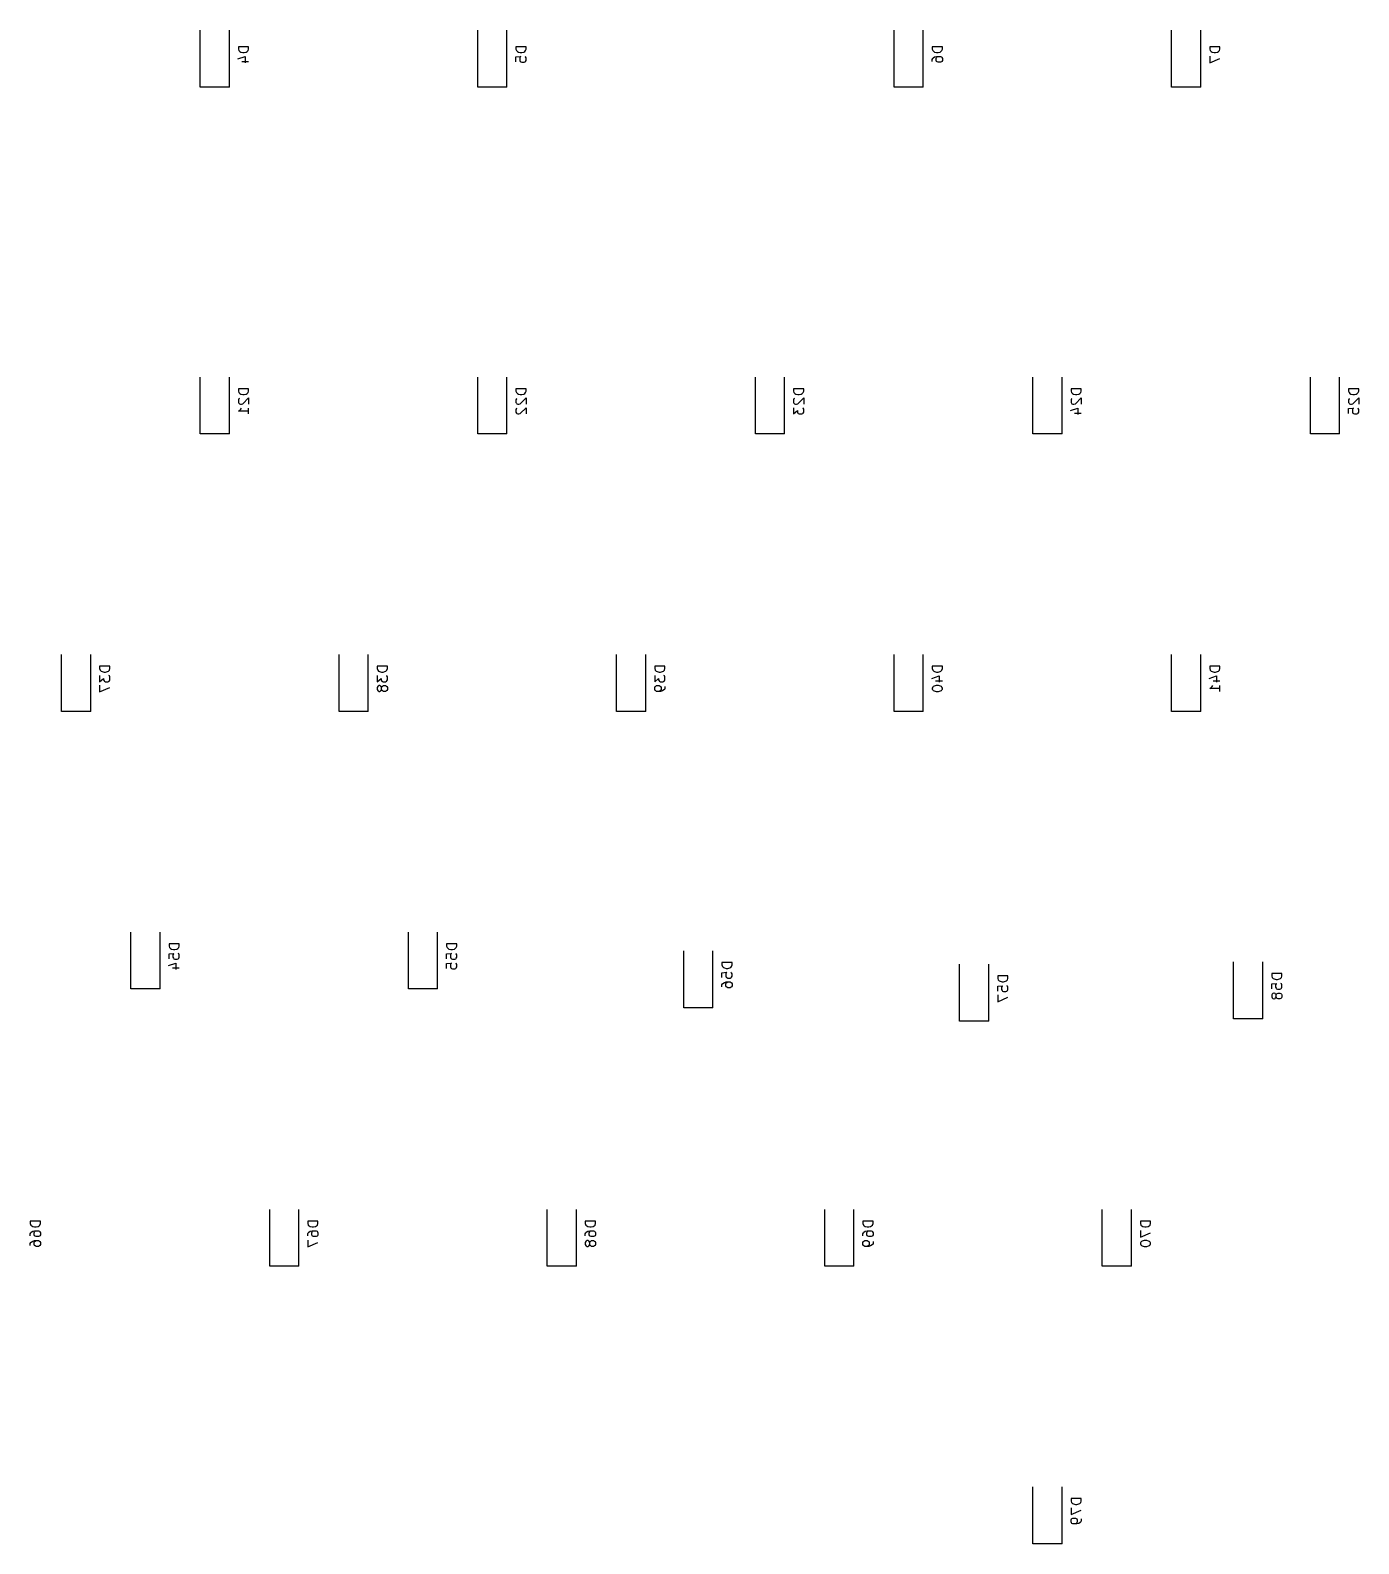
# Model space of a CAD drawing. Extents: x -20 to 349, y -102 to 34.
# Drawn here: x 72 to 163.2, y -102.3 to 1.6 of the extents above; entities that cross this region are included whole.
import ezdxf

# ---------------------------------------------------------------- set-up
doc = ezdxf.new("R2010")
doc.units = 0
doc.layers.add('BLACK', color=7, linetype='CONTINUOUS')

msp = doc.modelspace()

# ---------------------------------------------------------------- linework, layer by layer
at = {"layer": 'BLACK', "linetype": 'CONTINUOUS'}
for p, q in [((83.7, -2.25), (83.7, 1.65)), ((85.7, -2.25), (85.7, 1.65)), ((102.75, -2.25), (102.75, 1.65)), ((104.75, -2.25), (104.75, 1.65)), ((131.325, -2.25), (131.325, 1.65)), ((133.325, -2.25), (133.325, 1.65)), ((150.375, -2.25), (150.375, 1.65)), ((152.375, -2.25), (152.375, 1.65)), ((87.0167, 0.516666), (86.3167, 0.516666)), ((86.3167, 0.516666), (86.3167, 0.35)), ((86.3167, 0.35), (86.35, 0.25)), ((86.35, 0.25), (86.4167, 0.183333)), ((86.4167, 0.183333), (86.4833, 0.15)), ((86.4833, 0.15), (86.6167, 0.116666)), ((86.6167, 0.116666), (86.7167, 0.116666)), ((86.7167, 0.116666), (86.85, 0.15)), ((86.85, 0.15), (86.9167, 0.183333)), ((86.9167, 0.183333), (86.9833, 0.249999)), ((86.9833, 0.249999), (87.0167, 0.35)), ((87.0167, 0.35), (87.0167, 0.516666)), ((106.067, 0.516666), (105.367, 0.516666)), ((105.367, 0.516666), (105.367, 0.35)), ((105.367, 0.35), (105.4, 0.25)), ((105.4, 0.25), (105.467, 0.183333)), ((105.467, 0.183333), (105.533, 0.15)), ((105.533, 0.15), (105.667, 0.116666)), ((105.667, 0.116666), (105.767, 0.116666)), ((105.767, 0.116666), (105.9, 0.15)), ((105.9, 0.15), (105.967, 0.183333)), ((105.967, 0.183333), (106.033, 0.249999)), ((106.033, 0.249999), (106.067, 0.35)), ((106.067, 0.35), (106.067, 0.516666)), ((134.642, 0.516666), (133.942, 0.516666)), ((133.942, 0.516666), (133.942, 0.35)), ((133.942, 0.35), (133.975, 0.25)), ((133.975, 0.25), (134.042, 0.183333)), ((134.042, 0.183333), (134.108, 0.15)), ((134.108, 0.15), (134.242, 0.116666)), ((134.242, 0.116666), (134.342, 0.116666)), ((134.342, 0.116666), (134.475, 0.15)), ((134.475, 0.15), (134.542, 0.183333)), ((134.542, 0.183333), (134.608, 0.249999)), ((134.608, 0.249999), (134.642, 0.35)), ((134.642, 0.35), (134.642, 0.516666)), ((153.692, 0.516666), (152.992, 0.516666)), ((152.992, 0.516666), (152.992, 0.35)), ((152.992, 0.35), (153.025, 0.25)), ((153.025, 0.25), (153.092, 0.183333)), ((153.092, 0.183333), (153.158, 0.15)), ((153.158, 0.15), (153.292, 0.116666)), ((153.292, 0.116666), (153.392, 0.116666)), ((153.392, 0.116666), (153.525, 0.15)), ((153.525, 0.15), (153.592, 0.183333)), ((153.592, 0.183333), (153.658, 0.249999)), ((153.658, 0.249999), (153.692, 0.35)), ((153.692, 0.35), (153.692, 0.516666)), ((86.2833, -0.316666), (86.7833, -0.15)), ((86.55, -0.483333), (87.0167, -0.483333)), ((86.7833, -0.15), (86.7833, -0.583333)), ((105.367, -0.183333), (105.7, -0.15)), ((105.367, -0.516666), (105.367, -0.183333)), ((105.667, -0.183333), (105.633, -0.25)), ((105.633, -0.25), (105.633, -0.416666)), ((105.633, -0.416666), (105.667, -0.483333)), ((105.7, -0.15), (105.667, -0.183333)), ((105.667, -0.483333), (105.7, -0.516666)), ((105.7, -0.516666), (105.767, -0.55)), ((105.767, -0.55), (105.933, -0.55)), ((105.933, -0.55), (106, -0.516666)), ((106.033, -0.183333), (106, -0.15)), ((106, -0.516666), (106.033, -0.483333)), ((106.067, -0.25), (106.033, -0.183333)), ((106.033, -0.483333), (106.067, -0.416666)), ((106.067, -0.416666), (106.067, -0.25)), ((133.942, -0.35), (133.975, -0.283333)), ((133.942, -0.483333), (133.942, -0.35)), ((133.975, -0.283333), (134.008, -0.249999)), ((134.008, -0.249999), (134.108, -0.183333)), ((134.108, -0.183333), (134.242, -0.15)), ((134.208, -0.283333), (134.242, -0.216666)), ((134.208, -0.416666), (134.208, -0.283333)), ((134.242, -0.483333), (134.208, -0.416666)), ((134.242, -0.15), (134.508, -0.15)), ((134.242, -0.216666), (134.275, -0.183333)), ((134.275, -0.516666), (134.242, -0.483333)), ((134.275, -0.183333), (134.342, -0.15)), ((134.342, -0.55), (134.275, -0.516666)), ((134.508, -0.55), (134.342, -0.55)), ((134.508, -0.15), (134.575, -0.183333)), ((134.575, -0.516666), (134.508, -0.55)), ((134.575, -0.183333), (134.608, -0.216666)), ((134.608, -0.483333), (134.575, -0.516666)), ((134.608, -0.216666), (134.642, -0.283333)), ((134.642, -0.416666), (134.608, -0.483333)), ((134.642, -0.283333), (134.642, -0.416666)), ((152.992, -0.116666), (152.992, -0.583333)), ((152.992, -0.583333), (153.692, -0.283333)), ((85.7, -2.25), (83.7, -2.25)), ((104.75, -2.25), (102.75, -2.25)), ((133.325, -2.25), (131.325, -2.25)), ((152.375, -2.25), (150.375, -2.25)), ((83.7, -26.0625), (83.7, -22.1625)), ((85.7, -26.0625), (85.7, -22.1625)), ((102.75, -26.0625), (102.75, -22.1625)), ((104.75, -26.0625), (104.75, -22.1625)), ((121.8, -26.0625), (121.8, -22.1625)), ((123.8, -26.0625), (123.8, -22.1625)), ((140.85, -26.0625), (140.85, -22.1625)), ((142.85, -26.0625), (142.85, -22.1625)), ((159.9, -26.0625), (159.9, -22.1625)), ((161.9, -26.0625), (161.9, -22.1625)), ((87.0167, -22.9625), (86.3167, -22.9625)), ((86.3167, -22.9625), (86.3167, -23.1292)), ((86.3167, -23.1292), (86.35, -23.2292)), ((86.35, -23.6625), (86.3167, -23.7292)), ((86.3167, -23.7292), (86.3167, -23.8958)), ((86.3167, -23.8958), (86.35, -23.9625)), ((86.35, -23.2292), (86.4167, -23.2958)), ((86.3833, -23.6292), (86.35, -23.6625)), ((86.4167, -23.2958), (86.4833, -23.3292)), ((86.4833, -23.3292), (86.6167, -23.3625)), ((86.6167, -23.3625), (86.7167, -23.3625)), ((86.6167, -23.9958), (87.0167, -23.5958)), ((86.7167, -23.3625), (86.85, -23.3292)), ((86.85, -23.3292), (86.9167, -23.2958)), ((86.9167, -23.2958), (86.9833, -23.2292)), ((86.9833, -23.2292), (87.0167, -23.1292)), ((87.0167, -23.1292), (87.0167, -22.9625)), ((87.0167, -23.5958), (87.0167, -24.0292)), ((106.067, -22.9625), (105.367, -22.9625)), ((105.367, -22.9625), (105.367, -23.1292)), ((105.367, -23.1292), (105.4, -23.2292)), ((105.4, -23.6625), (105.367, -23.7292)), ((105.367, -23.7292), (105.367, -23.8958)), ((105.367, -23.8958), (105.4, -23.9625)), ((105.4, -23.2292), (105.467, -23.2958)), ((105.433, -23.6292), (105.4, -23.6625)), ((105.467, -23.2958), (105.533, -23.3292)), ((105.533, -23.3292), (105.667, -23.3625)), ((105.667, -23.3625), (105.767, -23.3625)), ((105.667, -23.9958), (106.067, -23.5958)), ((105.767, -23.3625), (105.9, -23.3292)), ((105.9, -23.3292), (105.967, -23.2958)), ((105.967, -23.2958), (106.033, -23.2292)), ((106.033, -23.2292), (106.067, -23.1292)), ((106.067, -23.1292), (106.067, -22.9625)), ((106.067, -23.5958), (106.067, -24.0292)), ((125.117, -22.9625), (124.417, -22.9625)), ((124.417, -22.9625), (124.417, -23.1292)), ((124.417, -23.1292), (124.45, -23.2292)), ((124.45, -23.6625), (124.417, -23.7292)), ((124.417, -23.7292), (124.417, -23.8958)), ((124.417, -23.8958), (124.45, -23.9625)), ((124.45, -23.2292), (124.517, -23.2958)), ((124.483, -23.6292), (124.45, -23.6625)), ((124.517, -23.2958), (124.583, -23.3292)), ((124.583, -23.3292), (124.717, -23.3625)), ((124.717, -23.3625), (124.817, -23.3625)), ((124.717, -23.9958), (125.117, -23.5958)), ((124.817, -23.3625), (124.95, -23.3292)), ((124.95, -23.3292), (125.017, -23.2958)), ((125.017, -23.2958), (125.083, -23.2292)), ((125.083, -23.2292), (125.117, -23.1292)), ((125.117, -23.1292), (125.117, -22.9625)), ((125.117, -23.5958), (125.117, -24.0292)), ((144.167, -22.9625), (143.467, -22.9625)), ((143.467, -22.9625), (143.467, -23.1292)), ((143.467, -23.1292), (143.5, -23.2292)), ((143.5, -23.6625), (143.467, -23.7292)), ((143.467, -23.7292), (143.467, -23.8958)), ((143.467, -23.8958), (143.5, -23.9625)), ((143.5, -23.2292), (143.567, -23.2958)), ((143.533, -23.6292), (143.5, -23.6625)), ((143.567, -23.2958), (143.633, -23.3292)), ((143.633, -23.3292), (143.767, -23.3625)), ((143.767, -23.3625), (143.867, -23.3625)), ((143.767, -23.9958), (144.167, -23.5958)), ((143.867, -23.3625), (144, -23.3292)), ((144, -23.3292), (144.067, -23.2958)), ((144.067, -23.2958), (144.133, -23.2292)), ((144.133, -23.2292), (144.167, -23.1292)), ((144.167, -23.1292), (144.167, -22.9625)), ((144.167, -23.5958), (144.167, -24.0292)), ((163.217, -22.9625), (162.517, -22.9625)), ((162.517, -22.9625), (162.517, -23.1292)), ((162.517, -23.1292), (162.55, -23.2292)), ((162.55, -23.6625), (162.517, -23.7292)), ((162.517, -23.7292), (162.517, -23.8958)), ((162.517, -23.8958), (162.55, -23.9625)), ((162.55, -23.2292), (162.617, -23.2958)), ((162.583, -23.6292), (162.55, -23.6625)), ((162.617, -23.2958), (162.683, -23.3292)), ((162.683, -23.3292), (162.817, -23.3625)), ((162.817, -23.3625), (162.917, -23.3625)), ((162.817, -23.9958), (163.217, -23.5958)), ((162.917, -23.3625), (163.05, -23.3292)), ((163.05, -23.3292), (163.117, -23.2958)), ((163.117, -23.2958), (163.183, -23.2292)), ((163.183, -23.2292), (163.217, -23.1292)), ((163.217, -23.1292), (163.217, -22.9625)), ((163.217, -23.5958), (163.217, -24.0292)), ((86.3167, -24.4958), (86.4167, -24.4292)), ((87.0167, -24.4958), (86.3167, -24.4958)), ((86.35, -23.9625), (86.3833, -23.9958)), ((86.3833, -23.9958), (86.45, -24.0292)), ((86.4167, -24.4292), (86.4833, -24.3625)), ((86.45, -24.0292), (86.5167, -24.0292)), ((86.4833, -24.3625), (86.5167, -24.2958)), ((86.5167, -24.0292), (86.6167, -23.9958)), ((87.0167, -24.6958), (87.0167, -24.2958)), ((105.4, -24.3292), (105.367, -24.3958)), ((105.367, -24.3958), (105.367, -24.5625)), ((105.367, -24.5625), (105.4, -24.6292)), ((105.4, -23.9625), (105.433, -23.9958)), ((105.433, -24.2958), (105.4, -24.3292)), ((105.4, -24.6292), (105.433, -24.6625)), ((105.433, -23.9958), (105.5, -24.0292)), ((105.433, -24.6625), (105.5, -24.6958)), ((105.5, -24.0292), (105.567, -24.0292)), ((105.5, -24.6958), (105.567, -24.6958)), ((105.567, -24.0292), (105.667, -23.9958)), ((105.567, -24.6958), (105.667, -24.6625)), ((105.667, -24.6625), (106.067, -24.2625)), ((106.067, -24.2625), (106.067, -24.6958)), ((124.417, -24.2625), (124.417, -24.6958)), ((124.417, -24.6958), (124.683, -24.4625)), ((124.45, -23.9625), (124.483, -23.9958)), ((124.483, -23.9958), (124.55, -24.0292)), ((124.55, -24.0292), (124.617, -24.0292)), ((124.617, -24.0292), (124.717, -23.9958)), ((124.683, -24.4625), (124.683, -24.5625)), ((124.683, -24.5625), (124.717, -24.6292)), ((124.717, -24.6292), (124.75, -24.6625)), ((124.75, -24.6625), (124.817, -24.6958)), ((124.817, -24.6958), (124.983, -24.6958)), ((124.983, -24.6958), (125.05, -24.6625)), ((125.083, -24.2958), (125.05, -24.2625)), ((125.05, -24.6625), (125.083, -24.6292)), ((125.117, -24.3625), (125.083, -24.2958)), ((125.083, -24.6292), (125.117, -24.5625)), ((125.117, -24.5625), (125.117, -24.3625)), ((143.433, -24.4625), (143.933, -24.2958)), ((143.5, -23.9625), (143.533, -23.9958)), ((143.533, -23.9958), (143.6, -24.0292)), ((143.6, -24.0292), (143.667, -24.0292)), ((143.667, -24.0292), (143.767, -23.9958)), ((143.7, -24.6292), (144.167, -24.6292)), ((143.933, -24.2958), (143.933, -24.7292)), ((162.517, -24.3292), (162.85, -24.2958)), ((162.517, -24.6625), (162.517, -24.3292)), ((162.55, -23.9625), (162.583, -23.9958)), ((162.583, -23.9958), (162.65, -24.0292)), ((162.65, -24.0292), (162.717, -24.0292)), ((162.717, -24.0292), (162.817, -23.9958)), ((162.817, -24.3292), (162.783, -24.3958)), ((162.783, -24.3958), (162.783, -24.5625)), ((162.783, -24.5625), (162.817, -24.6292)), ((162.85, -24.2958), (162.817, -24.3292)), ((162.817, -24.6292), (162.85, -24.6625)), ((162.85, -24.6625), (162.917, -24.6958)), ((162.917, -24.6958), (163.083, -24.6958)), ((163.083, -24.6958), (163.15, -24.6625)), ((163.183, -24.3292), (163.15, -24.2958)), ((163.15, -24.6625), (163.183, -24.6292)), ((163.217, -24.3958), (163.183, -24.3292)), ((163.183, -24.6292), (163.217, -24.5625)), ((163.217, -24.5625), (163.217, -24.3958)), ((85.7, -26.0625), (83.7, -26.0625)), ((104.75, -26.0625), (102.75, -26.0625)), ((123.8, -26.0625), (121.8, -26.0625)), ((142.85, -26.0625), (140.85, -26.0625)), ((161.9, -26.0625), (159.9, -26.0625)), ((74.175, -45.1125), (74.175, -41.2125)), ((76.175, -45.1125), (76.175, -41.2125)), ((93.225, -45.1125), (93.225, -41.2125)), ((95.225, -45.1125), (95.225, -41.2125)), ((112.275, -45.1125), (112.275, -41.2125)), ((114.275, -45.1125), (114.275, -41.2125)), ((131.325, -45.1125), (131.325, -41.2125)), ((133.325, -45.1125), (133.325, -41.2125)), ((150.375, -45.1125), (150.375, -41.2125)), ((152.375, -45.1125), (152.375, -41.2125)), ((77.4917, -42.0125), (76.7917, -42.0125)), ((76.7917, -42.0125), (76.7917, -42.1792)), ((76.7917, -42.1792), (76.825, -42.2792)), ((76.825, -42.2792), (76.8917, -42.3458)), ((76.8917, -42.3458), (76.9583, -42.3792)), ((76.9583, -42.3792), (77.0917, -42.4125)), ((77.0917, -42.4125), (77.1917, -42.4125)), ((77.1917, -42.4125), (77.325, -42.3792)), ((77.325, -42.3792), (77.3917, -42.3458)), ((77.3917, -42.3458), (77.4583, -42.2792)), ((77.4583, -42.2792), (77.4917, -42.1792)), ((77.4917, -42.1792), (77.4917, -42.0125)), ((96.5417, -42.0125), (95.8417, -42.0125)), ((95.8417, -42.0125), (95.8417, -42.1792)), ((95.8417, -42.1792), (95.875, -42.2792)), ((95.875, -42.2792), (95.9417, -42.3458)), ((95.9417, -42.3458), (96.0083, -42.3792)), ((96.0083, -42.3792), (96.1417, -42.4125)), ((96.1417, -42.4125), (96.2417, -42.4125)), ((96.2417, -42.4125), (96.375, -42.3792)), ((96.375, -42.3792), (96.4417, -42.3458)), ((96.4417, -42.3458), (96.5083, -42.2792)), ((96.5083, -42.2792), (96.5417, -42.1792)), ((96.5417, -42.1792), (96.5417, -42.0125)), ((115.592, -42.0125), (114.892, -42.0125)), ((114.892, -42.0125), (114.892, -42.1792)), ((114.892, -42.1792), (114.925, -42.2792)), ((114.925, -42.2792), (114.992, -42.3458)), ((114.992, -42.3458), (115.058, -42.3792)), ((115.058, -42.3792), (115.192, -42.4125)), ((115.192, -42.4125), (115.292, -42.4125)), ((115.292, -42.4125), (115.425, -42.3792)), ((115.425, -42.3792), (115.492, -42.3458)), ((115.492, -42.3458), (115.558, -42.2792)), ((115.558, -42.2792), (115.592, -42.1792)), ((115.592, -42.1792), (115.592, -42.0125)), ((134.642, -42.0125), (133.942, -42.0125)), ((133.942, -42.0125), (133.942, -42.1792)), ((133.942, -42.1792), (133.975, -42.2792)), ((133.975, -42.2792), (134.042, -42.3458)), ((134.042, -42.3458), (134.108, -42.3792)), ((134.108, -42.3792), (134.242, -42.4125)), ((134.242, -42.4125), (134.342, -42.4125)), ((134.342, -42.4125), (134.475, -42.3792)), ((134.475, -42.3792), (134.542, -42.3458)), ((134.542, -42.3458), (134.608, -42.2792)), ((134.608, -42.2792), (134.642, -42.1792)), ((134.642, -42.1792), (134.642, -42.0125)), ((153.692, -42.0125), (152.992, -42.0125)), ((152.992, -42.0125), (152.992, -42.1792)), ((152.992, -42.1792), (153.025, -42.2792)), ((153.025, -42.2792), (153.092, -42.3458)), ((153.092, -42.3458), (153.158, -42.3792)), ((153.158, -42.3792), (153.292, -42.4125)), ((153.292, -42.4125), (153.392, -42.4125)), ((153.392, -42.4125), (153.525, -42.3792)), ((153.525, -42.3792), (153.592, -42.3458)), ((153.592, -42.3458), (153.658, -42.2792)), ((153.658, -42.2792), (153.692, -42.1792)), ((153.692, -42.1792), (153.692, -42.0125)), ((76.7917, -42.6458), (76.7917, -43.0792)), ((76.7917, -43.0792), (77.0583, -42.8458)), ((76.7917, -43.3125), (76.7917, -43.7792)), ((76.7917, -43.7792), (77.4917, -43.4792)), ((77.0583, -42.8458), (77.0583, -42.9458)), ((77.0583, -42.9458), (77.0917, -43.0125)), ((77.0917, -43.0125), (77.125, -43.0458)), ((77.125, -43.0458), (77.1917, -43.0792)), ((77.1917, -43.0792), (77.3583, -43.0792)), ((77.3583, -43.0792), (77.425, -43.0458)), ((77.4583, -42.6792), (77.425, -42.6458)), ((77.425, -43.0458), (77.4583, -43.0125)), ((77.4917, -42.7458), (77.4583, -42.6792)), ((77.4583, -43.0125), (77.4917, -42.9458)), ((77.4917, -42.9458), (77.4917, -42.7458)), ((95.8417, -42.6458), (95.8417, -43.0792)), ((95.8417, -43.0792), (96.1083, -42.8458)), ((95.875, -43.4125), (95.8417, -43.4792)), ((95.8417, -43.4792), (95.8417, -43.6125)), ((95.8417, -43.6125), (95.875, -43.6792)), ((95.9083, -43.3792), (95.875, -43.4125)), ((95.975, -43.3458), (95.9083, -43.3792)), ((96.0083, -43.3458), (95.975, -43.3458)), ((96.075, -43.3792), (96.0083, -43.3458)), ((96.1083, -43.4125), (96.075, -43.3792)), ((96.1083, -42.8458), (96.1083, -42.9458)), ((96.1083, -42.9458), (96.1417, -43.0125)), ((96.1417, -43.4792), (96.1083, -43.4125)), ((96.1083, -43.6792), (96.1417, -43.6125)), ((96.1417, -43.0125), (96.175, -43.0458)), ((96.1417, -43.4792), (96.175, -43.4125)), ((96.1417, -43.6125), (96.1417, -43.4792)), ((96.175, -43.6792), (96.1417, -43.6125)), ((96.175, -43.0458), (96.2417, -43.0792)), ((96.175, -43.4125), (96.2083, -43.3792)), ((96.2083, -43.3792), (96.275, -43.3458)), ((96.2417, -43.0792), (96.4083, -43.0792)), ((96.275, -43.3458), (96.4083, -43.3458)), ((96.4083, -43.0792), (96.475, -43.0458)), ((96.4083, -43.3458), (96.475, -43.3792)), ((96.5083, -42.6792), (96.475, -42.6458)), ((96.475, -43.0458), (96.5083, -43.0125)), ((96.475, -43.3792), (96.5083, -43.4125)), ((96.5417, -42.7458), (96.5083, -42.6792)), ((96.5083, -43.0125), (96.5417, -42.9458)), ((96.5083, -43.4125), (96.5417, -43.4792)), ((96.5417, -43.6125), (96.5083, -43.6792)), ((96.5417, -42.9458), (96.5417, -42.7458)), ((96.5417, -43.4792), (96.5417, -43.6125)), ((114.892, -42.6458), (114.892, -43.0792)), ((114.892, -43.0792), (115.158, -42.8458)), ((114.892, -43.4792), (114.925, -43.4125)), ((114.892, -43.6125), (114.892, -43.4792)), ((114.925, -43.6792), (114.892, -43.6125)), ((114.925, -43.4125), (114.958, -43.3792)), ((114.958, -43.3792), (115.025, -43.3458)), ((115.025, -43.3458), (115.192, -43.3458)), ((115.158, -42.8458), (115.158, -42.9458)), ((115.158, -42.9458), (115.192, -43.0125)), ((115.192, -43.0125), (115.225, -43.0458)), ((115.192, -43.3458), (115.258, -43.3792)), ((115.225, -43.0458), (115.292, -43.0792)), ((115.258, -43.3792), (115.292, -43.4125)), ((115.292, -43.0792), (115.458, -43.0792)), ((115.292, -43.4125), (115.325, -43.4792)), ((115.325, -43.6125), (115.292, -43.6792)), ((115.325, -43.4792), (115.325, -43.6125)), ((115.458, -43.0792), (115.525, -43.0458)), ((115.558, -42.6792), (115.525, -42.6458)), ((115.525, -43.0458), (115.558, -43.0125)), ((115.558, -43.6125), (115.525, -43.6458)), ((115.592, -42.7458), (115.558, -42.6792)), ((115.558, -43.0125), (115.592, -42.9458)), ((115.592, -43.5458), (115.558, -43.6125)), ((115.592, -42.9458), (115.592, -42.7458)), ((115.592, -43.4125), (115.592, -43.5458)), ((133.908, -42.8458), (134.408, -42.6792)), ((133.975, -43.4458), (133.942, -43.5125)), ((133.942, -43.5125), (133.942, -43.5792)), ((133.942, -43.5792), (133.975, -43.6458)), ((134.008, -43.4125), (133.975, -43.4458)), ((134.075, -43.3792), (134.008, -43.4125)), ((134.208, -43.3458), (134.075, -43.3792)), ((134.175, -43.0125), (134.642, -43.0125)), ((134.375, -43.3458), (134.208, -43.3458)), ((134.508, -43.3792), (134.375, -43.3458)), ((134.408, -42.6792), (134.408, -43.1125)), ((134.575, -43.4125), (134.508, -43.3792)), ((134.608, -43.4458), (134.575, -43.4125)), ((134.642, -43.5125), (134.608, -43.4458)), ((134.608, -43.6458), (134.642, -43.5792)), ((134.642, -43.5792), (134.642, -43.5125)), ((152.958, -42.8458), (153.458, -42.6792)), ((152.992, -43.5458), (153.092, -43.4792)), ((153.692, -43.5458), (152.992, -43.5458)), ((153.092, -43.4792), (153.158, -43.4125)), ((153.158, -43.4125), (153.192, -43.3458)), ((153.225, -43.0125), (153.692, -43.0125)), ((153.458, -42.6792), (153.458, -43.1125)), ((153.692, -43.7458), (153.692, -43.3458)), ((95.875, -43.6792), (95.9083, -43.7125)), ((95.9083, -43.7125), (95.975, -43.7458)), ((95.975, -43.7458), (96.0083, -43.7458)), ((96.0083, -43.7458), (96.075, -43.7125)), ((96.075, -43.7125), (96.1083, -43.6792)), ((96.2083, -43.7125), (96.175, -43.6792)), ((96.275, -43.7458), (96.2083, -43.7125)), ((96.4083, -43.7458), (96.275, -43.7458)), ((96.475, -43.7125), (96.4083, -43.7458)), ((96.5083, -43.6792), (96.475, -43.7125)), ((114.958, -43.7125), (114.925, -43.6792)), ((115.025, -43.7458), (114.958, -43.7125)), ((115.292, -43.7458), (115.025, -43.7458)), ((115.258, -43.7125), (115.192, -43.7458)), ((115.292, -43.6792), (115.258, -43.7125)), ((115.425, -43.7125), (115.292, -43.7458)), ((115.525, -43.6458), (115.425, -43.7125)), ((133.975, -43.6458), (134.008, -43.6792)), ((134.008, -43.6792), (134.075, -43.7125)), ((134.075, -43.7125), (134.208, -43.7458)), ((134.208, -43.7458), (134.375, -43.7458)), ((134.375, -43.7458), (134.508, -43.7125)), ((134.508, -43.7125), (134.575, -43.6792)), ((134.575, -43.6792), (134.608, -43.6458)), ((76.175, -45.1125), (74.175, -45.1125)), ((95.225, -45.1125), (93.225, -45.1125)), ((114.275, -45.1125), (112.275, -45.1125)), ((133.325, -45.1125), (131.325, -45.1125)), ((152.375, -45.1125), (150.375, -45.1125)), ((78.9375, -64.1625), (78.9375, -60.2625)), ((80.9375, -64.1625), (80.9375, -60.2625)), ((97.9875, -64.1625), (97.9875, -60.2625)), ((99.9875, -64.1625), (99.9875, -60.2625)), ((82.2542, -61.0625), (81.5542, -61.0625)), ((81.5542, -61.0625), (81.5542, -61.2292)), ((81.5542, -61.2292), (81.5875, -61.3292)), ((82.2208, -61.3292), (82.2542, -61.2292)), ((82.2542, -61.2292), (82.2542, -61.0625)), ((101.304, -61.0625), (100.604, -61.0625)), ((100.604, -61.0625), (100.604, -61.2292)), ((100.604, -61.2292), (100.638, -61.3292)), ((101.271, -61.3292), (101.304, -61.2292)), ((101.304, -61.2292), (101.304, -61.0625)), ((81.5542, -61.7625), (81.8875, -61.7292)), ((81.5542, -62.0958), (81.5542, -61.7625)), ((81.5875, -61.3292), (81.6542, -61.3958)), ((81.6542, -61.3958), (81.7208, -61.4292)), ((81.7208, -61.4292), (81.8542, -61.4625)), ((81.8542, -61.7625), (81.8208, -61.8292)), ((81.8208, -61.8292), (81.8208, -61.9958)), ((81.8208, -61.9958), (81.8542, -62.0625)), ((81.8542, -61.4625), (81.9542, -61.4625)), ((81.8875, -61.7292), (81.8542, -61.7625)), ((81.8542, -62.0625), (81.8875, -62.0958)), ((81.8875, -62.0958), (81.9542, -62.1292)), ((81.9542, -61.4625), (82.0875, -61.4292)), ((81.9542, -62.1292), (82.1208, -62.1292)), ((82.0875, -61.4292), (82.1542, -61.3958)), ((82.1208, -62.1292), (82.1875, -62.0958)), ((82.1542, -61.3958), (82.2208, -61.3292)), ((82.2208, -61.7625), (82.1875, -61.7292)), ((82.1875, -62.0958), (82.2208, -62.0625)), ((82.2542, -61.8292), (82.2208, -61.7625)), ((82.2208, -62.0625), (82.2542, -61.9958)), ((82.2542, -61.9958), (82.2542, -61.8292)), ((100.604, -61.7625), (100.938, -61.7292)), ((100.604, -62.0958), (100.604, -61.7625)), ((100.638, -61.3292), (100.704, -61.3958)), ((100.704, -61.3958), (100.771, -61.4292)), ((100.771, -61.4292), (100.904, -61.4625)), ((100.904, -61.7625), (100.871, -61.8292)), ((100.871, -61.8292), (100.871, -61.9958)), ((100.871, -61.9958), (100.904, -62.0625)), ((100.904, -61.4625), (101.004, -61.4625)), ((100.938, -61.7292), (100.904, -61.7625)), ((100.904, -62.0625), (100.938, -62.0958)), ((100.938, -62.0958), (101.004, -62.1292)), ((101.004, -61.4625), (101.138, -61.4292)), ((101.004, -62.1292), (101.171, -62.1292)), ((101.138, -61.4292), (101.204, -61.3958)), ((101.171, -62.1292), (101.238, -62.0958)), ((101.204, -61.3958), (101.271, -61.3292)), ((101.271, -61.7625), (101.238, -61.7292)), ((101.238, -62.0958), (101.271, -62.0625)), ((101.304, -61.8292), (101.271, -61.7625)), ((101.271, -62.0625), (101.304, -61.9958)), ((101.304, -61.9958), (101.304, -61.8292)), ((116.89, -65.46), (116.89, -61.56)), ((118.89, -65.46), (118.89, -61.56)), ((154.63, -66.22), (154.63, -62.32)), ((156.63, -66.22), (156.63, -62.32)), ((81.5208, -62.5625), (82.0208, -62.3958)), ((81.7875, -62.7292), (82.2542, -62.7292)), ((82.0208, -62.3958), (82.0208, -62.8292)), ((100.604, -62.4292), (100.938, -62.3958)), ((100.604, -62.7625), (100.604, -62.4292)), ((100.904, -62.4292), (100.871, -62.4958)), ((100.871, -62.4958), (100.871, -62.6625)), ((100.871, -62.6625), (100.904, -62.7292)), ((100.938, -62.3958), (100.904, -62.4292)), ((100.904, -62.7292), (100.938, -62.7625)), ((100.938, -62.7625), (101.004, -62.7958)), ((101.004, -62.7958), (101.171, -62.7958)), ((101.171, -62.7958), (101.238, -62.7625)), ((101.271, -62.4292), (101.238, -62.3958)), ((101.238, -62.7625), (101.271, -62.7292)), ((101.304, -62.4958), (101.271, -62.4292)), ((101.271, -62.7292), (101.304, -62.6625)), ((101.304, -62.6625), (101.304, -62.4958)), ((120.207, -62.36), (119.507, -62.36)), ((119.507, -62.36), (119.507, -62.5267)), ((119.507, -62.5267), (119.54, -62.6267)), ((119.507, -63.06), (119.84, -63.0267)), ((119.507, -63.3933), (119.507, -63.06)), ((119.54, -62.6267), (119.607, -62.6933)), ((119.607, -62.6933), (119.673, -62.7267)), ((119.673, -62.7267), (119.807, -62.76)), ((119.807, -63.06), (119.773, -63.1267)), ((119.773, -63.1267), (119.773, -63.2933)), ((119.773, -63.2933), (119.807, -63.36)), ((119.807, -62.76), (119.907, -62.76)), ((119.84, -63.0267), (119.807, -63.06)), ((119.807, -63.36), (119.84, -63.3933)), ((119.907, -62.76), (120.04, -62.7267)), ((120.04, -62.7267), (120.107, -62.6933)), ((120.107, -62.6933), (120.173, -62.6267)), ((120.173, -63.06), (120.14, -63.0267)), ((120.14, -63.3933), (120.173, -63.36)), ((120.173, -62.6267), (120.207, -62.5267)), ((120.207, -63.1267), (120.173, -63.06)), ((120.173, -63.36), (120.207, -63.2933)), ((120.207, -62.5267), (120.207, -62.36)), ((120.207, -63.2933), (120.207, -63.1267)), ((135.82, -66.38), (135.82, -62.48)), ((137.82, -66.38), (137.82, -62.48)), ((139.137, -63.28), (138.437, -63.28)), ((138.437, -63.28), (138.437, -63.4467)), ((139.137, -63.4467), (139.137, -63.28)), ((157.947, -63.12), (157.247, -63.12)), ((157.247, -63.12), (157.247, -63.2867)), ((157.247, -63.2867), (157.28, -63.3867)), ((157.913, -63.3867), (157.947, -63.2867)), ((157.947, -63.2867), (157.947, -63.12)), ((80.9375, -64.1625), (78.9375, -64.1625)), ((99.9875, -64.1625), (97.9875, -64.1625)), ((119.507, -63.8933), (119.54, -63.8267)), ((119.507, -64.0267), (119.507, -63.8933)), ((119.54, -63.8267), (119.573, -63.7933)), ((119.573, -63.7933), (119.673, -63.7267)), ((119.673, -63.7267), (119.807, -63.6933)), ((119.773, -63.8267), (119.807, -63.76)), ((119.773, -63.96), (119.773, -63.8267)), ((119.807, -64.0267), (119.773, -63.96)), ((119.807, -63.6933), (120.073, -63.6933)), ((119.807, -63.76), (119.84, -63.7267)), ((119.84, -64.06), (119.807, -64.0267)), ((119.84, -63.3933), (119.907, -63.4267)), ((119.84, -63.7267), (119.907, -63.6933)), ((119.907, -64.0933), (119.84, -64.06)), ((119.907, -63.4267), (120.073, -63.4267)), ((120.073, -64.0933), (119.907, -64.0933)), ((120.073, -63.4267), (120.14, -63.3933)), ((120.073, -63.6933), (120.14, -63.7267)), ((120.14, -64.06), (120.073, -64.0933)), ((120.14, -63.7267), (120.173, -63.76)), ((120.173, -64.0267), (120.14, -64.06)), ((120.173, -63.76), (120.207, -63.8267)), ((120.207, -63.96), (120.173, -64.0267)), ((120.207, -63.8267), (120.207, -63.96)), ((138.437, -63.4467), (138.47, -63.5467)), ((138.437, -63.98), (138.77, -63.9467)), ((138.437, -64.3133), (138.437, -63.98)), ((138.47, -63.5467), (138.537, -63.6133)), ((138.537, -63.6133), (138.603, -63.6467)), ((138.603, -63.6467), (138.737, -63.68)), ((138.737, -63.98), (138.703, -64.0467)), ((138.703, -64.0467), (138.703, -64.2133)), ((138.703, -64.2133), (138.737, -64.28)), ((138.737, -63.68), (138.837, -63.68)), ((138.77, -63.9467), (138.737, -63.98)), ((138.737, -64.28), (138.77, -64.3133)), ((138.77, -64.3133), (138.837, -64.3467)), ((138.837, -63.68), (138.97, -63.6467)), ((138.837, -64.3467), (139.003, -64.3467)), ((138.97, -63.6467), (139.037, -63.6133)), ((139.003, -64.3467), (139.07, -64.3133)), ((139.037, -63.6133), (139.103, -63.5467)), ((139.103, -63.98), (139.07, -63.9467)), ((139.07, -64.3133), (139.103, -64.28)), ((139.103, -63.5467), (139.137, -63.4467)), ((139.137, -64.0467), (139.103, -63.98)), ((139.103, -64.28), (139.137, -64.2133)), ((139.137, -64.2133), (139.137, -64.0467)), ((157.247, -63.82), (157.58, -63.7867)), ((157.247, -64.1533), (157.247, -63.82)), ((157.28, -63.3867), (157.347, -63.4533)), ((157.347, -63.4533), (157.413, -63.4867)), ((157.413, -63.4867), (157.547, -63.52)), ((157.547, -63.82), (157.513, -63.8867)), ((157.513, -63.8867), (157.513, -64.0533)), ((157.513, -64.0533), (157.547, -64.12)), ((157.547, -63.52), (157.647, -63.52)), ((157.58, -63.7867), (157.547, -63.82)), ((157.547, -64.12), (157.58, -64.1533)), ((157.58, -64.1533), (157.647, -64.1867)), ((157.647, -63.52), (157.78, -63.4867)), ((157.647, -64.1867), (157.813, -64.1867)), ((157.78, -63.4867), (157.847, -63.4533)), ((157.813, -64.1867), (157.88, -64.1533)), ((157.847, -63.4533), (157.913, -63.3867)), ((157.913, -63.82), (157.88, -63.7867)), ((157.88, -64.1533), (157.913, -64.12)), ((157.947, -63.8867), (157.913, -63.82)), ((157.913, -64.12), (157.947, -64.0533)), ((157.947, -64.0533), (157.947, -63.8867)), ((118.89, -65.46), (116.89, -65.46)), ((138.437, -64.58), (138.437, -65.0467)), ((138.437, -65.0467), (139.137, -64.7467)), ((157.28, -64.52), (157.247, -64.5867)), ((157.247, -64.5867), (157.247, -64.72)), ((157.247, -64.72), (157.28, -64.7867)), ((157.313, -64.4867), (157.28, -64.52)), ((157.28, -64.7867), (157.313, -64.82)), ((157.38, -64.4533), (157.313, -64.4867)), ((157.313, -64.82), (157.38, -64.8533)), ((157.413, -64.4533), (157.38, -64.4533)), ((157.38, -64.8533), (157.413, -64.8533)), ((157.48, -64.4867), (157.413, -64.4533)), ((157.413, -64.8533), (157.48, -64.82)), ((157.513, -64.52), (157.48, -64.4867)), ((157.48, -64.82), (157.513, -64.7867)), ((157.547, -64.5867), (157.513, -64.52)), ((157.513, -64.7867), (157.547, -64.72)), ((157.547, -64.5867), (157.58, -64.52)), ((157.547, -64.72), (157.547, -64.5867)), ((157.58, -64.7867), (157.547, -64.72)), ((157.58, -64.52), (157.613, -64.4867)), ((157.613, -64.82), (157.58, -64.7867)), ((157.613, -64.4867), (157.68, -64.4533)), ((157.68, -64.8533), (157.613, -64.82)), ((157.68, -64.4533), (157.813, -64.4533)), ((157.813, -64.8533), (157.68, -64.8533)), ((157.813, -64.4533), (157.88, -64.4867)), ((157.88, -64.82), (157.813, -64.8533)), ((157.88, -64.4867), (157.913, -64.52)), ((157.913, -64.7867), (157.88, -64.82)), ((157.913, -64.52), (157.947, -64.5867)), ((157.947, -64.72), (157.913, -64.7867)), ((157.947, -64.5867), (157.947, -64.72)), ((137.82, -66.38), (135.82, -66.38)), ((156.63, -66.22), (154.63, -66.22)), ((88.4625, -83.2125), (88.4625, -79.3125)), ((90.4625, -83.2125), (90.4625, -79.3125)), ((107.512, -83.2125), (107.512, -79.3125)), ((109.512, -83.2125), (109.512, -79.3125)), ((126.562, -83.2125), (126.562, -79.3125)), ((128.562, -83.2125), (128.562, -79.3125)), ((145.612, -83.2125), (145.612, -79.3125)), ((147.612, -83.2125), (147.612, -79.3125)), ((72.7292, -80.1125), (72.0292, -80.1125)), ((72.0292, -80.1125), (72.0292, -80.2792)), ((72.0292, -80.2792), (72.0625, -80.3792)), ((72.0292, -80.9792), (72.0625, -80.9125)), ((72.0292, -81.1125), (72.0292, -80.9792)), ((72.0625, -80.3792), (72.1292, -80.4458)), ((72.0625, -80.9125), (72.0958, -80.8792)), ((72.0958, -80.8792), (72.1958, -80.8125)), ((72.1292, -80.4458), (72.1958, -80.4792)), ((72.1958, -80.4792), (72.3292, -80.5125)), ((72.1958, -80.8125), (72.3292, -80.7792)), ((72.2958, -80.9125), (72.3292, -80.8458)), ((72.2958, -81.0458), (72.2958, -80.9125)), ((72.3292, -81.1125), (72.2958, -81.0458)), ((72.3292, -80.5125), (72.4292, -80.5125)), ((72.3292, -80.7792), (72.5958, -80.7792)), ((72.3292, -80.8458), (72.3625, -80.8125)), ((72.3625, -80.8125), (72.4292, -80.7792)), ((72.4292, -80.5125), (72.5625, -80.4792)), ((72.5625, -80.4792), (72.6292, -80.4458)), ((72.5958, -80.7792), (72.6625, -80.8125)), ((72.6292, -80.4458), (72.6958, -80.3792)), ((72.6625, -80.8125), (72.6958, -80.8458)), ((72.6958, -80.3792), (72.7292, -80.2792)), ((72.6958, -80.8458), (72.7292, -80.9125)), ((72.7292, -81.0458), (72.6958, -81.1125)), ((72.7292, -80.2792), (72.7292, -80.1125)), ((72.7292, -80.9125), (72.7292, -81.0458)), ((91.7792, -80.1125), (91.0792, -80.1125)), ((91.0792, -80.1125), (91.0792, -80.2792)), ((91.0792, -80.2792), (91.1125, -80.3792)), ((91.0792, -80.9792), (91.1125, -80.9125)), ((91.0792, -81.1125), (91.0792, -80.9792)), ((91.1125, -80.3792), (91.1792, -80.4458)), ((91.1125, -80.9125), (91.1458, -80.8792)), ((91.1458, -80.8792), (91.2458, -80.8125)), ((91.1792, -80.4458), (91.2458, -80.4792)), ((91.2458, -80.4792), (91.3792, -80.5125)), ((91.2458, -80.8125), (91.3792, -80.7792)), ((91.3458, -80.9125), (91.3792, -80.8458)), ((91.3458, -81.0458), (91.3458, -80.9125)), ((91.3792, -81.1125), (91.3458, -81.0458)), ((91.3792, -80.5125), (91.4792, -80.5125)), ((91.3792, -80.7792), (91.6458, -80.7792)), ((91.3792, -80.8458), (91.4125, -80.8125)), ((91.4125, -80.8125), (91.4792, -80.7792)), ((91.4792, -80.5125), (91.6125, -80.4792)), ((91.6125, -80.4792), (91.6792, -80.4458)), ((91.6458, -80.7792), (91.7125, -80.8125)), ((91.6792, -80.4458), (91.7458, -80.3792)), ((91.7125, -80.8125), (91.7458, -80.8458)), ((91.7458, -80.3792), (91.7792, -80.2792)), ((91.7458, -80.8458), (91.7792, -80.9125)), ((91.7792, -81.0458), (91.7458, -81.1125)), ((91.7792, -80.2792), (91.7792, -80.1125)), ((91.7792, -80.9125), (91.7792, -81.0458)), ((110.829, -80.1125), (110.129, -80.1125)), ((110.129, -80.1125), (110.129, -80.2792)), ((110.129, -80.2792), (110.162, -80.3792)), ((110.129, -80.9792), (110.162, -80.9125)), ((110.129, -81.1125), (110.129, -80.9792)), ((110.162, -80.3792), (110.229, -80.4458)), ((110.162, -80.9125), (110.196, -80.8792)), ((110.196, -80.8792), (110.296, -80.8125)), ((110.229, -80.4458), (110.296, -80.4792)), ((110.296, -80.4792), (110.429, -80.5125)), ((110.296, -80.8125), (110.429, -80.7792)), ((110.396, -80.9125), (110.429, -80.8458)), ((110.396, -81.0458), (110.396, -80.9125)), ((110.429, -81.1125), (110.396, -81.0458)), ((110.429, -80.5125), (110.529, -80.5125)), ((110.429, -80.7792), (110.696, -80.7792)), ((110.429, -80.8458), (110.462, -80.8125)), ((110.462, -80.8125), (110.529, -80.7792)), ((110.529, -80.5125), (110.662, -80.4792)), ((110.662, -80.4792), (110.729, -80.4458)), ((110.696, -80.7792), (110.762, -80.8125)), ((110.729, -80.4458), (110.796, -80.3792)), ((110.762, -80.8125), (110.796, -80.8458)), ((110.796, -80.3792), (110.829, -80.2792)), ((110.796, -80.8458), (110.829, -80.9125)), ((110.829, -81.0458), (110.796, -81.1125)), ((110.829, -80.2792), (110.829, -80.1125)), ((110.829, -80.9125), (110.829, -81.0458)), ((129.879, -80.1125), (129.179, -80.1125)), ((129.179, -80.1125), (129.179, -80.2792)), ((129.179, -80.2792), (129.213, -80.3792)), ((129.179, -80.9792), (129.213, -80.9125)), ((129.179, -81.1125), (129.179, -80.9792)), ((129.213, -80.3792), (129.279, -80.4458)), ((129.213, -80.9125), (129.246, -80.8792)), ((129.246, -80.8792), (129.346, -80.8125)), ((129.279, -80.4458), (129.346, -80.4792)), ((129.346, -80.4792), (129.479, -80.5125)), ((129.346, -80.8125), (129.479, -80.7792)), ((129.446, -80.9125), (129.479, -80.8458)), ((129.446, -81.0458), (129.446, -80.9125)), ((129.479, -81.1125), (129.446, -81.0458)), ((129.479, -80.5125), (129.579, -80.5125)), ((129.479, -80.7792), (129.746, -80.7792)), ((129.479, -80.8458), (129.512, -80.8125)), ((129.512, -80.8125), (129.579, -80.7792)), ((129.579, -80.5125), (129.713, -80.4792)), ((129.713, -80.4792), (129.779, -80.4458)), ((129.746, -80.7792), (129.812, -80.8125)), ((129.779, -80.4458), (129.846, -80.3792)), ((129.812, -80.8125), (129.846, -80.8458)), ((129.846, -80.3792), (129.879, -80.2792)), ((129.846, -80.8458), (129.879, -80.9125)), ((129.879, -81.0458), (129.846, -81.1125)), ((129.879, -80.2792), (129.879, -80.1125)), ((129.879, -80.9125), (129.879, -81.0458)), ((148.929, -80.1125), (148.229, -80.1125)), ((148.229, -80.1125), (148.229, -80.2792)), ((148.229, -80.2792), (148.262, -80.3792)), ((148.229, -80.7458), (148.229, -81.2125)), ((148.229, -81.2125), (148.929, -80.9125)), ((148.262, -80.3792), (148.329, -80.4458)), ((148.329, -80.4458), (148.396, -80.4792)), ((148.396, -80.4792), (148.529, -80.5125)), ((148.529, -80.5125), (148.629, -80.5125)), ((148.629, -80.5125), (148.762, -80.4792)), ((148.762, -80.4792), (148.829, -80.4458)), ((148.829, -80.4458), (148.896, -80.3792)), ((148.896, -80.3792), (148.929, -80.2792)), ((148.929, -80.2792), (148.929, -80.1125)), ((72.0292, -81.6458), (72.0625, -81.5792)), ((72.0292, -81.7792), (72.0292, -81.6458)), ((72.0625, -81.5792), (72.0958, -81.5458)), ((72.0958, -81.5458), (72.1958, -81.4792)), ((72.1958, -81.4792), (72.3292, -81.4458)), ((72.2958, -81.5792), (72.3292, -81.5125)), ((72.2958, -81.7125), (72.2958, -81.5792)), ((72.3292, -81.7792), (72.2958, -81.7125)), ((72.3625, -81.1458), (72.3292, -81.1125)), ((72.3292, -81.4458), (72.5958, -81.4458)), ((72.3292, -81.5125), (72.3625, -81.4792)), ((72.3625, -81.8125), (72.3292, -81.7792)), ((72.4292, -81.1792), (72.3625, -81.1458)), ((72.3625, -81.4792), (72.4292, -81.4458)), ((72.4292, -81.8458), (72.3625, -81.8125)), ((72.5958, -81.1792), (72.4292, -81.1792)), ((72.5958, -81.8458), (72.4292, -81.8458)), ((72.6625, -81.1458), (72.5958, -81.1792)), ((72.5958, -81.4458), (72.6625, -81.4792)), ((72.6625, -81.8125), (72.5958, -81.8458)), ((72.6958, -81.1125), (72.6625, -81.1458)), ((72.6625, -81.4792), (72.6958, -81.5125)), ((72.6958, -81.7792), (72.6625, -81.8125)), ((72.6958, -81.5125), (72.7292, -81.5792)), ((72.7292, -81.7125), (72.6958, -81.7792)), ((72.7292, -81.5792), (72.7292, -81.7125)), ((91.0792, -81.4125), (91.0792, -81.8792)), ((91.0792, -81.8792), (91.7792, -81.5792)), ((91.4125, -81.1458), (91.3792, -81.1125)), ((91.4792, -81.1792), (91.4125, -81.1458)), ((91.6458, -81.1792), (91.4792, -81.1792)), ((91.7125, -81.1458), (91.6458, -81.1792)), ((91.7458, -81.1125), (91.7125, -81.1458)), ((110.162, -81.5125), (110.129, -81.5792)), ((110.129, -81.5792), (110.129, -81.7125)), ((110.129, -81.7125), (110.162, -81.7792)), ((110.196, -81.4792), (110.162, -81.5125)), ((110.162, -81.7792), (110.196, -81.8125)), ((110.262, -81.4458), (110.196, -81.4792)), ((110.196, -81.8125), (110.262, -81.8458)), ((110.296, -81.4458), (110.262, -81.4458)), ((110.262, -81.8458), (110.296, -81.8458)), ((110.362, -81.4792), (110.296, -81.4458)), ((110.296, -81.8458), (110.362, -81.8125)), ((110.396, -81.5125), (110.362, -81.4792)), ((110.362, -81.8125), (110.396, -81.7792)), ((110.429, -81.5792), (110.396, -81.5125)), ((110.396, -81.7792), (110.429, -81.7125)), ((110.462, -81.1458), (110.429, -81.1125)), ((110.429, -81.5792), (110.462, -81.5125)), ((110.429, -81.7125), (110.429, -81.5792)), ((110.462, -81.7792), (110.429, -81.7125)), ((110.529, -81.1792), (110.462, -81.1458)), ((110.462, -81.5125), (110.496, -81.4792)), ((110.496, -81.8125), (110.462, -81.7792)), ((110.496, -81.4792), (110.562, -81.4458)), ((110.562, -81.8458), (110.496, -81.8125)), ((110.696, -81.1792), (110.529, -81.1792)), ((110.562, -81.4458), (110.696, -81.4458)), ((110.696, -81.8458), (110.562, -81.8458)), ((110.762, -81.1458), (110.696, -81.1792)), ((110.696, -81.4458), (110.762, -81.4792)), ((110.762, -81.8125), (110.696, -81.8458)), ((110.796, -81.1125), (110.762, -81.1458)), ((110.762, -81.4792), (110.796, -81.5125)), ((110.796, -81.7792), (110.762, -81.8125)), ((110.796, -81.5125), (110.829, -81.5792)), ((110.829, -81.7125), (110.796, -81.7792)), ((110.829, -81.5792), (110.829, -81.7125)), ((129.179, -81.5792), (129.213, -81.5125)), ((129.179, -81.7125), (129.179, -81.5792)), ((129.213, -81.7792), (129.179, -81.7125)), ((129.213, -81.5125), (129.246, -81.4792)), ((129.246, -81.8125), (129.213, -81.7792)), ((129.246, -81.4792), (129.312, -81.4458)), ((129.312, -81.8458), (129.246, -81.8125)), ((129.312, -81.4458), (129.479, -81.4458)), ((129.579, -81.8458), (129.312, -81.8458)), ((129.512, -81.1458), (129.479, -81.1125)), ((129.479, -81.4458), (129.546, -81.4792)), ((129.546, -81.8125), (129.479, -81.8458)), ((129.579, -81.1792), (129.512, -81.1458)), ((129.546, -81.4792), (129.579, -81.5125)), ((129.579, -81.7792), (129.546, -81.8125)), ((129.746, -81.1792), (129.579, -81.1792)), ((129.579, -81.5125), (129.612, -81.5792)), ((129.612, -81.7125), (129.579, -81.7792)), ((129.713, -81.8125), (129.579, -81.8458)), ((129.612, -81.5792), (129.612, -81.7125)), ((129.812, -81.7458), (129.713, -81.8125)), ((129.812, -81.1458), (129.746, -81.1792)), ((129.846, -81.1125), (129.812, -81.1458)), ((129.846, -81.7125), (129.812, -81.7458)), ((129.879, -81.6458), (129.846, -81.7125)), ((129.879, -81.5125), (129.879, -81.6458)), ((148.262, -81.5458), (148.229, -81.6125)), ((148.229, -81.6125), (148.229, -81.6792)), ((148.229, -81.6792), (148.262, -81.7458)), ((148.296, -81.5125), (148.262, -81.5458)), ((148.262, -81.7458), (148.296, -81.7792)), ((148.362, -81.4792), (148.296, -81.5125)), ((148.296, -81.7792), (148.362, -81.8125)), ((148.496, -81.4458), (148.362, -81.4792)), ((148.362, -81.8125), (148.496, -81.8458)), ((148.662, -81.4458), (148.496, -81.4458)), ((148.496, -81.8458), (148.662, -81.8458)), ((148.796, -81.4792), (148.662, -81.4458)), ((148.662, -81.8458), (148.796, -81.8125)), ((148.862, -81.5125), (148.796, -81.4792)), ((148.796, -81.8125), (148.862, -81.7792)), ((148.896, -81.5458), (148.862, -81.5125)), ((148.862, -81.7792), (148.896, -81.7458)), ((148.929, -81.6125), (148.896, -81.5458)), ((148.896, -81.7458), (148.929, -81.6792)), ((148.929, -81.6792), (148.929, -81.6125)), ((90.4625, -83.2125), (88.4625, -83.2125)), ((109.512, -83.2125), (107.512, -83.2125)), ((128.562, -83.2125), (126.562, -83.2125)), ((147.612, -83.2125), (145.612, -83.2125)), ((140.85, -102.262), (140.85, -98.3625)), ((142.85, -102.262), (142.85, -98.3625)), ((144.167, -99.1625), (143.467, -99.1625)), ((143.467, -99.1625), (143.467, -99.3292)), ((143.467, -99.3292), (143.5, -99.4292)), ((143.5, -99.4292), (143.567, -99.4958)), ((143.567, -99.4958), (143.633, -99.5292)), ((143.633, -99.5292), (143.767, -99.5625)), ((143.767, -99.5625), (143.867, -99.5625)), ((143.867, -99.5625), (144, -99.5292)), ((144, -99.5292), (144.067, -99.4958)), ((144.067, -99.4958), (144.133, -99.4292)), ((144.133, -99.4292), (144.167, -99.3292)), ((144.167, -99.3292), (144.167, -99.1625)), ((143.467, -99.7958), (143.467, -100.262)), ((143.467, -100.262), (144.167, -99.9625)), ((143.467, -100.629), (143.5, -100.562)), ((143.467, -100.762), (143.467, -100.629)), ((143.5, -100.829), (143.467, -100.762)), ((143.5, -100.562), (143.533, -100.529)), ((143.533, -100.529), (143.6, -100.496)), ((143.6, -100.496), (143.767, -100.496)), ((143.767, -100.496), (143.833, -100.529)), ((143.833, -100.529), (143.867, -100.562)), ((143.867, -100.562), (143.9, -100.629)), ((143.9, -100.762), (143.867, -100.829)), ((143.9, -100.629), (143.9, -100.762)), ((144.133, -100.762), (144.1, -100.796)), ((144.167, -100.696), (144.133, -100.762)), ((144.167, -100.562), (144.167, -100.696)), ((143.533, -100.862), (143.5, -100.829)), ((143.6, -100.896), (143.533, -100.862)), ((143.867, -100.896), (143.6, -100.896)), ((143.833, -100.862), (143.767, -100.896)), ((143.867, -100.829), (143.833, -100.862)), ((144, -100.862), (143.867, -100.896)), ((144.1, -100.796), (144, -100.862)), ((142.85, -102.262), (140.85, -102.262))]:
    msp.add_line(p, q, dxfattribs=at)

doc.saveas('drawing.dxf')
